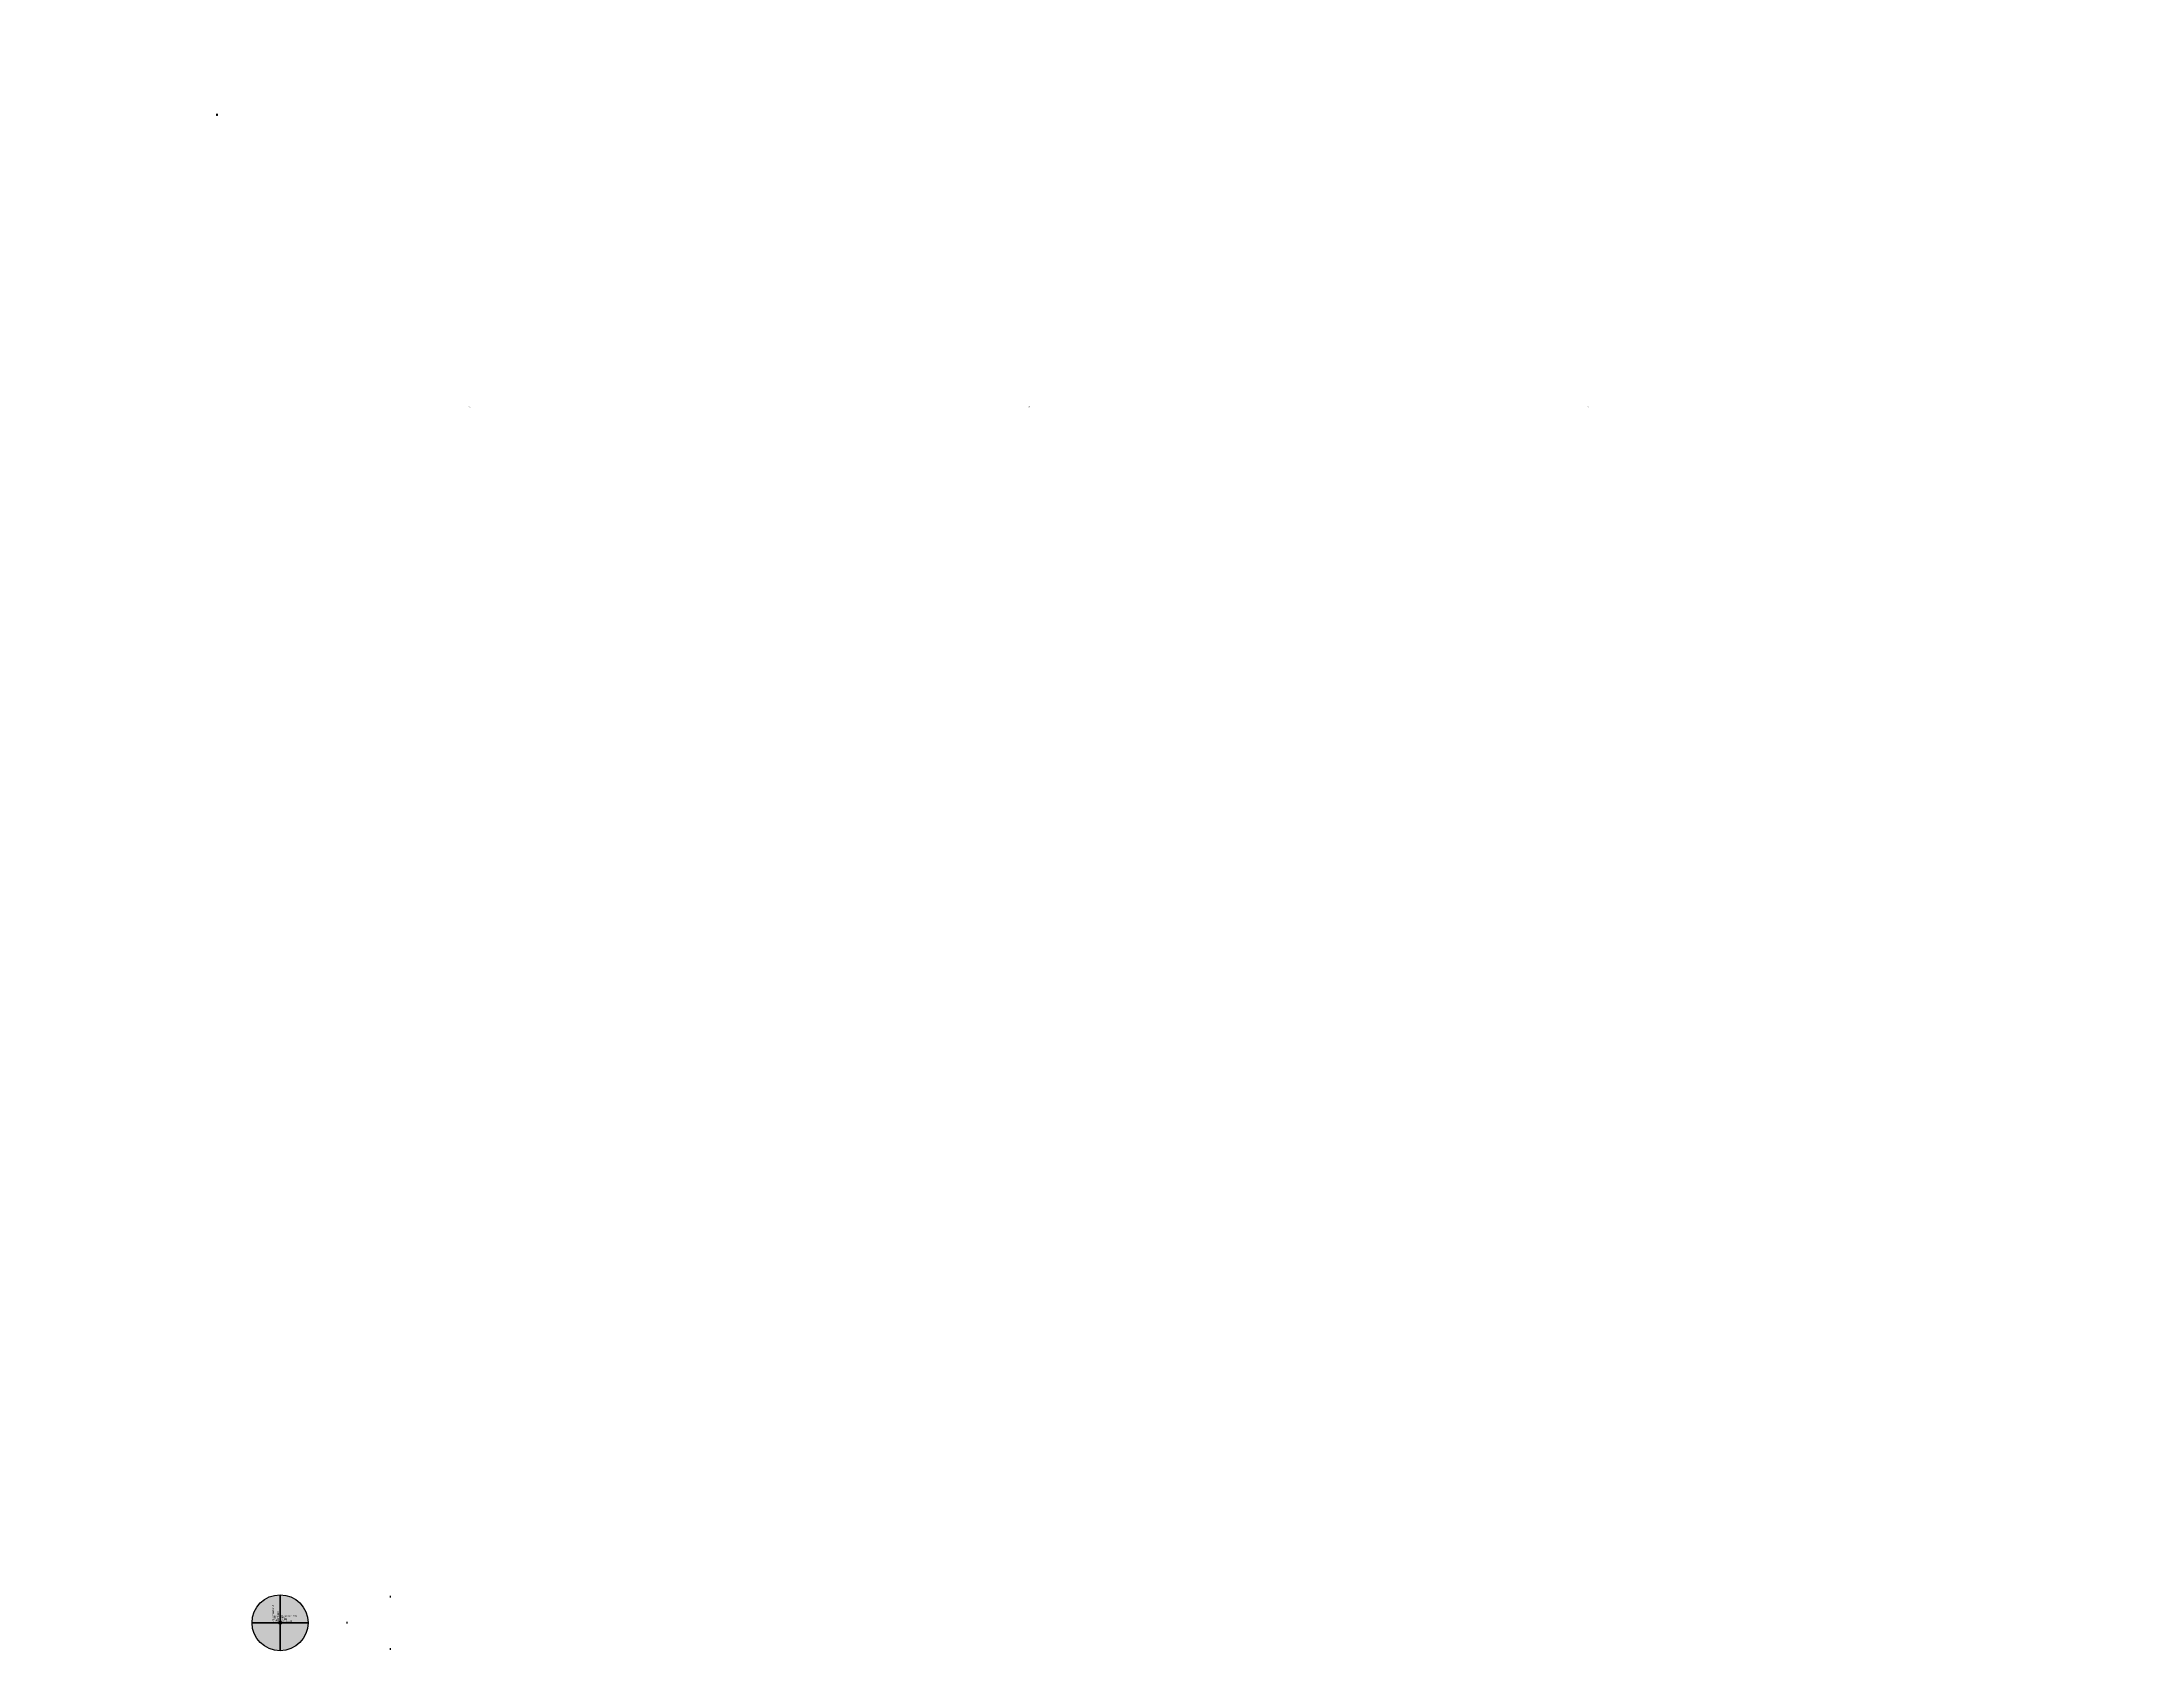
# Model space of a CAD drawing. Extents: x -426 to 7110, y -426 to 2826.
# Drawn here: x -426 to 3293, y -76 to 2826 of the extents above; entities that cross this region are included whole.
import ezdxf
from ezdxf.enums import TextEntityAlignment as Align

# ---------------------------------------------------------------- set-up
doc = ezdxf.new("R2010")
doc.units = 0
doc.header["$LTSCALE"] = 10
doc.header["$MEASUREMENT"] = 0
doc.layers.get('Defpoints').update_dxf_attribs({"color": 9})
doc.layers.add('3DTEXT', color=5, linetype='Continuous', plot=False)
doc.layers.add('NOZZLE TAG', color=5, linetype='Continuous', plot=False)
for name, color, linetype in [('DATUM', 5, 'Continuous'), ('EQ ELEC-9', 9, 'Continuous'), ('EQ INST-9', 9, 'Continuous'), ('EQ LAMICOID', 9, 'Continuous'), ('TEXT1', 7, 'Continuous')]:
    doc.layers.add(name, color=color, linetype=linetype)
doc.styles.add('Scovan Standard', font='Franklin%20Gothic%20Medium%20Cond%20Regular.ttf', dxfattribs={"height": 2.5})
doc.styles.get("Standard").update_dxf_attribs({"font": 'Franklin%20Gothic%20Medium%20Cond%20Regular.ttf'})

# ---------------------------------------------------------------- blocks, each defined once
blk = doc.blocks.new('skid_datum')
h = blk.add_hatch(color=2)
h.dxf.hatch_style = 1
h.paths.add_polyline_path([(50, 0), (0, 0), (0, -50, 0.414214)])
h.paths.add_polyline_path([(0, 50, 0.414214), (-50, 0), (0, 0)])
at = {"extrusion": (-6.12323e-17, 1, 3.7494e-33)}
h = blk.add_hatch(color=2, dxfattribs=at)
h.dxf.hatch_style = 1
h.paths.add_polyline_path([(0, 50), (0, 0), (50, 0, 0.414214)])
h.paths.add_polyline_path([(-50, 0, 0.414214), (0, -50), (0, 0)])
at = {"layer": 'DATUM'}
for p, q in [((0, -50), (0, 50)), ((-50, 0), (50, 0))]:
    blk.add_line(p, q, dxfattribs=at)
at = {"layer": 'DATUM', "extrusion": (0, 1, 6.12323e-17)}
for p, q in [((-50, 0), (50, 0)), ((0, 0, 50), (0, 0, -50))]:
    blk.add_line(p, q, dxfattribs=at)
at = {"layer": 'DATUM'}
blk.add_circle((0, 0), 50, dxfattribs=at)
at = {"layer": 'DATUM', "extrusion": (-6.12323e-17, 1, 3.7494e-33)}
blk.add_circle((0, 0), 50, dxfattribs=at)
at = {"layer": 'TEXT1', "style": 'Scovan Standard', "width": 0.8, "flags": 8}
for tag, p in [('NAME', (0, 12.3)), ('NORTHING', (0, 9.3)), ('EASTING', (0, 6.3))]:
    blk.add_attdef(tag, text='', height=2.5, dxfattribs=at).set_placement(p, align=Align.MIDDLE_LEFT)
blk.add_attdef('ELEVATION', (0, 2.1), '', height=2.5, dxfattribs=at)
blk = doc.blocks.new('SKID-MODULE-NOZZLE-89')
at = {"layer": 'Defpoints', "extrusion": (-1, 0, -1.83697e-16), "style": 'Scovan Standard', "width": 0.8}
for tag, p in [('NOZZLE_ELEVATION', (0, -8, 1.5)), ('NOZZLE_NORTHING', (0, 0, 1.5)), ('NOZZLE_EASTING', (0, -4, 1.5)), ('NOZZLE_RATING', (0, 4, 1.5)), ('NOZZLE_LINE#', (0, -12, 1.5)), ('NOZZLE_SIZE', (0, 8, 1.5)), ('NOZZLE_TAG', (0, 12, 1.5))]:
    blk.add_attdef(tag, text='', height=2.5, dxfattribs=at).set_placement(p, align=Align.MIDDLE_CENTER)
blk = doc.blocks.new('g-datum')
for p, q in [((-2.5, 0), (2.5, 0)), ((0, 2.5), (0, -2.5))]:
    blk.add_line(p, q)
blk.add_circle((0, 0), 2.5)
for radius, start, end in [(2.25, 90, 180), (2, 90, 180), (1.75, 90, 180), (1.5, 90, 180), (1.25, 90, 180), (1, 90, 180), (0.75, 90, 180), (0.5, 90, 180), (0.25, 90, 180), (2.25, 270, 0), (2, 270, 0), (1.75, 270, 0), (1.5, 270, 0), (1.25, 270, 0), (1, 270, 0), (0.75, 270, 0), (0.5, 270, 360), (0.25, 270, 360)]:
    blk.add_arc((0, 0), radius, start, end)
blk = doc.blocks.new('G02-1-PRDXXXX-E-MEQP-01-P01-03 (OPTION 9)')
at = {"layer": 'Defpoints'}
blk.add_blockref('g-datum', (0, 0), dxfattribs=at)
blk = doc.blocks.new('M3-CrouseHinds_EDSxx2')
at = {"layer": 'Defpoints', "extrusion": (0, -1, 0)}
for p, q in [((-1.5, 0), (1.5, 0)), ((-1.5, 0), (1.5, 0)), ((0, 0, -1.5), (0, 0, 1.5)), ((-48.3, -77.8), (-45.3, -77.8)), ((-48.3, -77.8), (-45.3, -77.8)), ((-46.8, -77.8, -1.5), (-46.8, -77.8, 1.5)), ((45.3, -77.8), (48.3, -77.8)), ((45.3, -77.8), (48.3, -77.8)), ((46.8, -77.8, -1.5), (46.8, -77.8, 1.5))]:
    blk.add_line(p, q, dxfattribs=at)
for tag, p in [('MANUFACTURER', (87.3, -120.4, 5.6)), ('TYPE', (87.3, -124.9, 5.6))]:
    blk.add_attdef(tag, text='', height=2.5, dxfattribs=at).set_placement(p, align=Align.BOTTOM_RIGHT)
blk = doc.blocks.new('M3-CrouseHinds_CPS152R')
at = {"layer": 'Defpoints', "extrusion": (0, -1, 0)}
for p, q in [((-1.5, 0), (1.5, 0)), ((0, 0, -1.5), (0, 0, 1.5))]:
    blk.add_line(p, q, dxfattribs=at)
for tag, p in [('MANUFACTURER', (44.4, -124.8, 0.5)), ('TYPE', (44.4, -129.4, 0.5))]:
    blk.add_attdef(tag, text='', height=2.5, dxfattribs=at).set_placement(p, align=Align.BOTTOM_RIGHT)
blk = doc.blocks.new('M3-CrouseHinds_GFS1')
at = {"layer": 'Defpoints', "extrusion": (0, -1, 0)}
for p, q in [((-1.5, 0), (1.5, 0)), ((0, 0, -1.5), (0, 0, 1.5))]:
    blk.add_line(p, q, dxfattribs=at)
for tag, p in [('MANUFACTURER', (44.5, -124.8, 0.5)), ('TYPE', (44.5, -129.4, 0.5))]:
    blk.add_attdef(tag, text='', height=2.5, dxfattribs=at).set_placement(p, align=Align.BOTTOM_RIGHT)
blk = doc.blocks.new('M3-CrouseHinds_CPS152R&GFS1')
ref = blk.add_blockref('M3-CrouseHinds_EDSxx2', (0, 0))
ref.add_attrib('MANUFACTURER', 'Crouse-Hinds', dxfattribs={"layer": 'Defpoints', "extrusion": (0, -1, 0), "height": 2.5}).set_placement((87.3, -120.4, 5.6), align=Align.BOTTOM_RIGHT)
ref.add_attrib('TYPE', 'EDS272 3/4" Hub', dxfattribs={"layer": 'Defpoints', "extrusion": (0, -1, 0), "height": 2.5}).set_placement((87.3, -124.9, 5.6), align=Align.BOTTOM_RIGHT)
ref = blk.add_blockref('M3-CrouseHinds_CPS152R', (-46.8, -77.8))
ref.add_attrib('MANUFACTURER', 'Crouse-Hinds', dxfattribs={"layer": 'Defpoints', "extrusion": (0, -1, 0), "height": 2.5}).set_placement((-2.4, -124.8, 78.3), align=Align.BOTTOM_RIGHT)
ref.add_attrib('TYPE', 'CPS152R', dxfattribs={"layer": 'Defpoints', "extrusion": (0, -1, 0), "height": 2.5}).set_placement((-2.4, -129.4, 78.3), align=Align.BOTTOM_RIGHT)
ref = blk.add_blockref('M3-CrouseHinds_GFS1', (46.8, -77.8))
ref.add_attrib('MANUFACTURER', 'Crouse-Hinds', dxfattribs={"layer": 'Defpoints', "extrusion": (0, -1, 0), "height": 2.5}).set_placement((91.3, -124.8, 78.3), align=Align.BOTTOM_RIGHT)
ref.add_attrib('TYPE', 'GFS1', dxfattribs={"layer": 'Defpoints', "extrusion": (0, -1, 0), "height": 2.5}).set_placement((91.3, -129.4, 78.3), align=Align.BOTTOM_RIGHT)
at = {"layer": 'Defpoints', "extrusion": (0, -1, 0)}
for tag, p in [('E-TAG', (0, 0)), ('E-G.DESCRIPTION', (0, -4.3)), ('E-BOM#', (0, -8.5)), ('E-D.DESCRIPTION', (0, -12.8)), ('E-MANUFACTURER', (0, -17)), ('E-CATALOG#', (0, -21.3)), ('E-DIMENSIONS', (0, -25.5)), ('E-PANEL#', (0, -29.8)), ('E-CIRCUIT#', (0, -34))]:
    blk.add_attdef(tag, text='', height=2.5, dxfattribs=at).set_placement(p, align=Align.TOP_LEFT)
blk = doc.blocks.new('*U136')
at = {"layer": 'Defpoints', "extrusion": (0, -1, 0)}
for tag, p in [('E-TAG', (0, 0)), ('E-G.DESCRIPTION', (0, -4.3)), ('E-BOM#', (0, -8.5)), ('E-D.DESCRIPTION', (0, -12.8)), ('E-MANUFACTURER', (0, -17)), ('E-CATALOG#', (0, -21.3)), ('E-DIMENSIONS', (0, -25.5))]:
    blk.add_attdef(tag, text='', height=2.5, dxfattribs=at).set_placement(p, align=Align.TOP_LEFT)
blk = doc.blocks.new('M3-Lamicoid_2x4')
at = {"layer": 'Defpoints', "extrusion": (0, -1, -2.22045e-16)}
for p, q in [((-1.5, 0), (1.5, 0)), ((-1.5, -1.2), (1.5, -1.2)), ((0, 0, 1.5), (0, 0, -1.5)), ((0, -1.2, 1.5), (0, -1.2, -1.5))]:
    blk.add_line(p, q, dxfattribs=at)
at = {"layer": 'Defpoints', "extrusion": (0, -1, 0)}
blk.add_circle((0, 0), 0.75, dxfattribs=at)
at = {"layer": 'Defpoints', "extrusion": (0, -1, -2.22045e-16)}
for tag, p in [('T_TAG1', (49.2, -19.3, 1.2)), ('T_TAG2', (49.2, -23.8, 1.2))]:
    blk.add_attdef(tag, text='', height=2.5, dxfattribs=at).set_placement(p, align=Align.BOTTOM_RIGHT)
blk = doc.blocks.new('3D_LETR_ARIAL_CAP_J')
blk.add_hatch(color=0).paths.add_polyline_path([(-0.0606, 0.1248), (-0.0056, 0.0466), (0.0886, -0.0049), (0.1826, -0.0162), (0.2571, -0.0097), (0.3366, 0.0195), (0.3836, 0.0535), (0.4336, 0.1264), (0.4565, 0.2172), (0.463, 0.3193), (0.463, 1.0001), (0.3317, 1.0001), (0.3317, 0.3112), (0.3171, 0.1864), (0.2669, 0.1248), (0.2669, 0.1232), (0.1633, 0.103), (0.0756, 0.1443), (0.048, 0.1994), (0.0335, 0.2999), (-0.0865, 0.2837), (-0.0816, 0.2091)])
blk = doc.blocks.new('3D_LETR_ARIAL_CAP_B')
for points in [[(0.1313, 0.1183), (0.1313, 0.462), (0.3631, 0.462), (0.3485, 0.5803), (0.1313, 0.5803), (0.1313, 0.8818), (0.3323, 0.8818), (0.3744, 1.0001), (0, 1.0001), (0, 0), (0.3809, 0), (0.3809, 0.1183)], [(0.4701, 0.1232), (0.3809, 0.1183), (0.3809, 0), (0.4603, 0.0032), (0.5754, 0.0276), (0.6727, 0.0859), (0.7328, 0.1746), (0.7537, 0.2901), (0.744, 0.3647), (0.7051, 0.4425), (0.65, 0.4944), (0.5657, 0.5333), (0.6127, 0.5608), (0.6794, 0.6327), (0.7029, 0.7175), (0.7002, 0.7943), (0.6662, 0.8769), (0.6322, 0.9207), (0.5592, 0.9709), (0.4733, 0.9936), (0.3744, 1.0001), (0.3323, 0.8818), (0.4101, 0.8802), (0.483, 0.8688), (0.556, 0.8084), (0.5754, 0.7294), (0.5479, 0.6386), (0.4733, 0.5916), (0.3485, 0.5803), (0.3631, 0.462), (0.4312, 0.4603), (0.5203, 0.4409), (0.5965, 0.3761), (0.6176, 0.2901), (0.5981, 0.2059), (0.5463, 0.1507)]]:
    blk.add_hatch(color=0).paths.add_polyline_path(points)
blk = doc.blocks.new('3D_LETR_ARIAL_CAP_H')
blk.add_hatch(color=0).paths.add_polyline_path([(0.7851, 0), (0.785, 1.0001), (0.6516, 1.0001), (0.6516, 0.59), (0.1329, 0.59), (0.1329, 1.0001), (0, 1.0001), (0, 0), (0.1329, 0), (0.1329, 0.4717), (0.6516, 0.4717), (0.6516, 0)])
blk = doc.blocks.new('3D_LETR_ARIAL_CAP_T')
blk.add_hatch(color=0).paths.add_polyline_path([(0.3832, 0), (0.3832, 0.8818), (0.7139, 0.8818), (0.7139, 1.0001), (-0.0788, 1.0001), (-0.0788, 0.8818), (0.2503, 0.8818), (0.2503, 0)])
blk = doc.blocks.new('3D_LETR_ARIAL_CAP_-')
blk.add_hatch(color=0).paths.add_polyline_path([(-0.0679, 0.2999), (0.3081, 0.2999), (0.3081, 0.4247), (-0.0679, 0.4247)])
blk = doc.blocks.new('3D_LETR_ARIAL_CAP_P')
for points in [[(0.1329, 0.5252), (0.1329, 0.8818), (0.4328, 0.8818), (0.3761, 1.0001), (0, 1.0001), (0, 0), (0.1329, 0), (0.1329, 0.4069), (0.389, 0.4069), (0.3906, 0.5252)], [(0.389, 0.4069), (0.4555, 0.4101), (0.5511, 0.4247), (0.6257, 0.4539), (0.6808, 0.496), (0.7181, 0.543), (0.7521, 0.6224), (0.7618, 0.7116), (0.7491, 0.8067), (0.7116, 0.8834), (0.6516, 0.945), (0.5809, 0.9774), (0.4782, 0.9969), (0.3761, 1.0001), (0.4328, 0.8818), (0.5106, 0.8737), (0.5705, 0.8415), (0.6078, 0.7943), (0.6257, 0.7067), (0.6176, 0.6419), (0.5656, 0.5661), (0.4928, 0.5349), (0.3906, 0.5252)]]:
    blk.add_hatch(color=0).paths.add_polyline_path(points)
blk = doc.blocks.new('3D_LETR_ARIAL_CAP_0')
for points in [[(0.2876, -0.0152), (0.2727, 0.0843), (0.1965, 0.1037), (0.1433, 0.1519), (0.109, 0.2075), (0.0895, 0.2804), (0.0782, 0.3761), (0.0733, 0.4944), (0.0765, 0.6014), (0.0895, 0.6986), (0.109, 0.7748), (0.1365, 0.8315), (0.19, 0.8818), (0.2727, 0.9029), (0.2727, 1.005), (0.1657, 0.9871), (0.0927, 0.9466), (0.023, 0.8656), (-0.0159, 0.7797), (-0.0386, 0.6873), (-0.0483, 0.5965), (-0.0531, 0.4944), (-0.0499, 0.402), (-0.0386, 0.3031), (-0.0191, 0.2172), (0.0101, 0.1459), (0.0457, 0.0875), (0.1073, 0.0308), (0.1835, -0.0049)], [(0.5598, 0.201), (0.5855, 0.3015), (0.5952, 0.3906), (0.5985, 0.4944), (0.5985, 0.5641), (0.5904, 0.6549), (0.5758, 0.731), (0.5531, 0.804), (0.5224, 0.8668), (0.4729, 0.93), (0.4137, 0.9726), (0.3634, 0.992), (0.2727, 1.005), (0.2727, 0.9029), (0.3505, 0.8834), (0.4153, 0.8218), (0.438, 0.7797), (0.4575, 0.7067), (0.4688, 0.6127), (0.4737, 0.4944), (0.4704, 0.3971), (0.4607, 0.2983), (0.4412, 0.2204), (0.4153, 0.167), (0.3521, 0.1054), (0.2727, 0.0843), (0.2876, -0.0152), (0.3829, 0.0016), (0.4619, 0.0491), (0.5239, 0.1248)]]:
    blk.add_hatch(color=0).paths.add_polyline_path(points)
blk = doc.blocks.new('3D_LETR_ARIAL_CAP_1')
blk.add_hatch(color=0).paths.add_polyline_path([(0.0846, 0.6532), (0.2192, 0.7294), (0.284, 0.7829), (0.284, 0), (0.4072, 0), (0.4072, 1.005), (0.3278, 1.005), (0.2856, 0.9401), (0.2192, 0.8704), (0.1203, 0.7975), (0.0393, 0.7537), (0.0393, 0.6354)])
blk = doc.blocks.new('3D_TEXT_0110100-E-MEQP-01-P01-01_2')
at = {"color": 0, "xscale": 9, "yscale": 9, "zscale": 2}
for name, p in [('3D_LETR_ARIAL_CAP_J', (-28.277, -4.5, 2)), ('3D_LETR_ARIAL_CAP_B', (-22.13, -4.5, 2)), ('3D_LETR_ARIAL_CAP_H', (-13.733, -4.5, 2)), ('3D_LETR_ARIAL_CAP_T', (-4.688, -4.5, 2)), ('3D_LETR_ARIAL_CAP_P', (7.084, -4.5, 2)), ('3D_LETR_ARIAL_CAP_0', (15.481, -4.5, 2)), ('3D_LETR_ARIAL_CAP_1', (22.429, -4.5, 2)), ('3D_LETR_ARIAL_CAP_-', (2.944, -4.5, 2))]:
    blk.add_blockref(name, p, dxfattribs=at)
blk = doc.blocks.new('3D_LETR_ARIAL_CAP_U')
blk.add_hatch(color=0).paths.add_polyline_path([(0.653, 1.0001), (0.653, 0.4182), (0.6465, 0.308), (0.6254, 0.2253), (0.6006, 0.1792), (0.559, 0.1426), (0.4844, 0.1135), (0.402, 0.1023), (0.3191, 0.1086), (0.2397, 0.1362), (0.1962, 0.1698), (0.157, 0.2318), (0.1376, 0.3177), (0.1311, 0.4231), (0.1311, 1.0001), (0, 1.0001), (0, 0.4231), (0.003, 0.3339), (0.016, 0.2448), (0.0452, 0.1556), (0.0938, 0.0843), (0.1651, 0.0324), (0.2137, 0.0113), (0.2964, -0.0097), (0.3953, -0.0162), (0.4698, -0.013), (0.5557, 0.0065), (0.6433, 0.0486), (0.7081, 0.1086), (0.7519, 0.1832), (0.7665, 0.235), (0.7801, 0.3209), (0.785, 0.4231), (0.785, 1.0001)])
blk = doc.blocks.new('3D_LETR_ARIAL_CAP_N')
blk.add_hatch(color=0).paths.add_polyline_path([(0.785, 1.0001), (0.6613, 1.0001), (0.6613, 0.2156), (0.1362, 1.0001), (0, 1.0001), (0, 0), (0.1281, 0), (0.1281, 0.7861), (0.6516, 0), (0.785, 0)])
blk = doc.blocks.new('3D_LETR_ARIAL_CAP_C')
blk.add_hatch(color=0).paths.add_polyline_path([(0.8413, 0.3177), (0.7084, 0.3517), (0.6581, 0.2221), (0.6046, 0.1605), (0.5058, 0.1086), (0.415, 0.0973), (0.3275, 0.1086), (0.2383, 0.1491), (0.1751, 0.2075), (0.1167, 0.3274), (0.1005, 0.4133), (0.094, 0.509), (0.1038, 0.6143), (0.1297, 0.7116), (0.1719, 0.7878), (0.2561, 0.8623), (0.3339, 0.8931), (0.4263, 0.9045), (0.428, 0.9045), (0.5187, 0.8915), (0.5933, 0.8542), (0.6549, 0.7845), (0.6938, 0.6954), (0.8235, 0.7262), (0.791, 0.8105), (0.744, 0.8834), (0.6792, 0.9434), (0.6063, 0.9839), (0.5236, 1.0098), (0.4296, 1.0179), (0.3534, 1.0131), (0.2675, 0.992), (0.1881, 0.958), (0.1281, 0.9174), (0.0665, 0.8558), (0.0179, 0.7813), (-0.0178, 0.6889), (-0.0356, 0.603), (-0.0421, 0.5009), (-0.0356, 0.4101), (-0.0178, 0.3226), (0.0114, 0.2399), (0.0454, 0.1734), (0.0989, 0.1037), (0.1654, 0.0502), (0.2448, 0.0113), (0.3291, -0.0097), (0.428, -0.0162), (0.5382, -0.0049), (0.6208, 0.0243), (0.7132, 0.0875), (0.7684, 0.1507), (0.8105, 0.2269)])
blk = doc.blocks.new('3D_LETR_ARIAL_CAP_I')
blk.add_hatch(color=0).paths.add_polyline_path([(0, 0), (0.136, 0), (0.136, 1.0001), (0, 1.0001)])
blk = doc.blocks.new('3D_LETR_ARIAL_CAP_O')
for points in [[(0.1817, 0.0519), (0.2595, 0.0146), (0.3438, -0.0081), (0.4346, -0.0162), (0.4216, 0.0973), (0.3341, 0.1102), (0.2579, 0.1443), (0.1845, 0.2084), (0.125, 0.3047), (0.1007, 0.389), (0.0926, 0.4863), (0.099, 0.5884), (0.1185, 0.6775), (0.1493, 0.7505), (0.1947, 0.8088), (0.2692, 0.8623), (0.3487, 0.8931), (0.4362, 0.9045), (0.4153, 1.0174), (0.3098, 1.0034), (0.2287, 0.9758), (0.1558, 0.9337), (0.0909, 0.8769), (0.0488, 0.8267), (0.0083, 0.7554), (-0.0209, 0.6759), (-0.0371, 0.5868), (-0.0436, 0.4879), (-0.0371, 0.4069), (-0.0193, 0.3209), (0.0148, 0.2383), (0.0537, 0.1702), (0.112, 0.1054)], [(0.5108, -0.0113), (0.5967, 0.0097), (0.6777, 0.0454), (0.7409, 0.0892), (0.8025, 0.1507), (0.8512, 0.2269), (0.8884, 0.3193), (0.9063, 0.4069), (0.9127, 0.4992), (0.9046, 0.603), (0.8852, 0.6889), (0.8544, 0.7683), (0.8139, 0.8348), (0.7555, 0.8996), (0.6842, 0.9515), (0.6113, 0.9871), (0.5253, 1.0098), (0.4153, 1.0174), (0.4362, 0.9045), (0.5351, 0.8899), (0.6145, 0.8542), (0.6874, 0.7894), (0.7458, 0.6888), (0.7701, 0.5949), (0.7766, 0.4992), (0.7733, 0.4344), (0.7571, 0.3436), (0.7247, 0.2658), (0.6696, 0.1913), (0.6015, 0.1394), (0.5237, 0.107), (0.4216, 0.0973), (0.4346, -0.0162)]]:
    blk.add_hatch(color=0).paths.add_polyline_path(points)
blk = doc.blocks.new('3D_LETR_ARIAL_CAP_X')
blk.add_hatch(color=0).paths.add_polyline_path([(0.3511, 0.4247), (0.3949, 0.3566), (0.6461, 0), (0.8098, 0), (0.4322, 0.5284), (0.7823, 1.0001), (0.6397, 1.0001), (0.4387, 0.7359), (0.3592, 0.6208), (0.2782, 0.744), (0.0966, 1.0001), (-0.0606, 1.0001), (0.2798, 0.5219), (-0.106, 0), (0.0529, 0), (0.3041, 0.3485)])
blk = doc.blocks.new('3D_TEXT_0110100-E-MEQP-01-P01-01_0')
at = {"color": 0, "xscale": 6, "yscale": 6, "zscale": 2}
for name, p in [('3D_LETR_ARIAL_CAP_J', (-30.566, -3, 2)), ('3D_LETR_ARIAL_CAP_U', (-26.468, -3, 2)), ('3D_LETR_ARIAL_CAP_N', (-20.438, -3, 2)), ('3D_LETR_ARIAL_CAP_C', (-14.408, -3, 2)), ('3D_LETR_ARIAL_CAP_T', (-8.408, -3, 2)), ('3D_LETR_ARIAL_CAP_I', (-3.32, -3, 2)), ('3D_LETR_ARIAL_CAP_O', (-1.184, -3, 2)), ('3D_LETR_ARIAL_CAP_N', (5.296, -3, 2)), ('3D_LETR_ARIAL_CAP_B', (13.726, -3, 2)), ('3D_LETR_ARIAL_CAP_O', (19.324, -3, 2)), ('3D_LETR_ARIAL_CAP_X', (25.804, -3, 2))]:
    blk.add_blockref(name, p, dxfattribs=at)
blk = doc.blocks.new('3D_LETR_ARIAL_CAP_E')
blk.add_hatch(color=0).paths.add_polyline_path([(0.6857, 0.4587), (0.6857, 0.5754), (0.1329, 0.5754), (0.1329, 0.8818), (0.7229, 0.8818), (0.7229, 1.0001), (0, 1.0001), (0, 0), (0.7456, 0), (0.7456, 0.1183), (0.1329, 0.1183), (0.1329, 0.4587)])
blk = doc.blocks.new('3D_LETR_ARIAL_CAP_A')
for points in [[(-0.1138, 0), (0.0272, 0), (0.3384, 0.8948), (0.6707, 0), (0.8215, 0), (0.413, 1.0001), (0.2703, 1.0001)], [(0.5681, 0.3031), (0.5278, 0.4117), (0.1604, 0.4117), (0.1226, 0.3031)]]:
    blk.add_hatch(color=0).paths.add_polyline_path(points)
blk = doc.blocks.new('3D_LETR_ARIAL_CAP_R')
for points in [[(0.7083, 0.2723), (0.6565, 0.3436), (0.5949, 0.4085), (0.5187, 0.4555), (0.4166, 0.5592), (0.1329, 0.5592), (0.1329, 0.8899), (0.449, 0.8899), (0.4441, 1.0001), (0, 1.0001), (0, 0), (0.1329, 0), (0.1329, 0.4441), (0.2869, 0.4441), (0.3598, 0.4393), (0.4247, 0.4101), (0.4879, 0.3469), (0.5268, 0.2934), (0.5835, 0.2091), (0.7148, 0), (0.8818, 0)], [(0.5138, 0.5673), (0.4166, 0.5592), (0.5187, 0.4555), (0.5868, 0.4684), (0.6694, 0.5009), (0.7332, 0.551), (0.7861, 0.6403), (0.7991, 0.7278), (0.791, 0.7975), (0.7586, 0.8785), (0.7197, 0.9272), (0.6467, 0.9742), (0.5479, 0.9952), (0.4441, 1.0001), (0.449, 0.8899), (0.5446, 0.8785), (0.6127, 0.8445), (0.6495, 0.7887), (0.663, 0.7213), (0.637, 0.6386), (0.5852, 0.5925)]]:
    blk.add_hatch(color=0).paths.add_polyline_path(points)
blk = doc.blocks.new('3D_LETR_ARIAL_CAP_&')
for points in [[(0.1919, 0.1054), (0.1271, 0.1572), (0.0979, 0.2042), (0.0784, 0.2837), (0.1141, 0.3842), (0.1627, 0.436), (0.247, 0.4944), (0.1838, 0.5754), (0.0638, 0.5009), (0.0023, 0.4393), (-0.0399, 0.3615), (-0.0525, 0.2647), (-0.0302, 0.1621), (0.0185, 0.0875), (0.093, 0.0259), (0.1708, -0.0065), (0.2632, -0.0162), (0.3345, -0.0097), (0.4172, 0.0178), (0.482, 0.0567), (0.5501, 0.1183), (0.4723, 0.2156), (0.4124, 0.1541), (0.3475, 0.1102), (0.2632, 0.0924)], [(0.1222, 0.6549), (0.1838, 0.5754), (0.247, 0.4944), (0.4723, 0.2156), (0.5501, 0.1183), (0.6393, 0.0259), (0.7025, -0.0227), (0.7852, 0.0746), (0.6879, 0.1589), (0.6296, 0.2286), (0.6895, 0.3501), (0.7187, 0.4441), (0.5906, 0.4717), (0.5744, 0.4117), (0.542, 0.3323), (0.3637, 0.5608), (0.3005, 0.6403), (0.2454, 0.7035), (0.2097, 0.757), (0.2011, 0.8222), (0.234, 0.8866), (0.3167, 0.9158), (0.32, 1.0179), (0.213, 0.9969), (0.14, 0.9499), (0.0882, 0.8769), (0.072, 0.7943), (0.0875, 0.7185)], [(0.3005, 0.6403), (0.3637, 0.5608), (0.4334, 0.6046), (0.4999, 0.6646), (0.5388, 0.731), (0.5517, 0.804), (0.5372, 0.8834), (0.482, 0.9612), (0.4091, 1.0034), (0.32, 1.0179), (0.3167, 0.9158), (0.3945, 0.885), (0.4269, 0.8007), (0.4122, 0.7402), (0.3815, 0.697)]]:
    blk.add_hatch(color=0).paths.add_polyline_path(points)
blk = doc.blocks.new('3D_LETR_ARIAL_CAP_D')
for points in [[(0.1329, 0.1183), (0.1329, 0.8818), (0.3436, 0.8818), (0.3453, 1.0001), (0, 1.0001), (0, 0), (0.3615, 0), (0.3469, 0.1183)], [(0.5641, 0.0292), (0.6711, 0.0908), (0.7327, 0.1589), (0.7667, 0.2156), (0.8072, 0.3258), (0.8218, 0.4117), (0.8267, 0.5057), (0.8234, 0.5738), (0.8121, 0.663), (0.7748, 0.7748), (0.7294, 0.851), (0.6694, 0.9142), (0.6078, 0.9547), (0.5236, 0.9855), (0.4474, 0.9969), (0.3453, 1.0001), (0.3436, 0.8818), (0.4425, 0.8769), (0.5138, 0.8623), (0.5803, 0.8218), (0.6403, 0.7489), (0.6646, 0.6938), (0.684, 0.6111), (0.6905, 0.5073), (0.6824, 0.3955), (0.6646, 0.3161), (0.6403, 0.2577), (0.5916, 0.188), (0.5025, 0.1362), (0.4458, 0.1248), (0.3469, 0.1183), (0.3615, 0), (0.4377, 0.0032)]]:
    blk.add_hatch(color=0).paths.add_polyline_path(points)
blk = doc.blocks.new('3D_TEXT_0110100-E-MEQP-01-P01-01_1')
at = {"color": 0, "xscale": 6, "yscale": 6, "zscale": 2}
for name, p in [('3D_LETR_ARIAL_CAP_H', (-39.833, -3, 2)), ('3D_LETR_ARIAL_CAP_E', (-33.803, -3, 2)), ('3D_LETR_ARIAL_CAP_A', (-28.205, -3, 2)), ('3D_LETR_ARIAL_CAP_T', (-22.643, -3, 2)), ('3D_LETR_ARIAL_CAP_T', (-15.155, -3, 2)), ('3D_LETR_ARIAL_CAP_R', (-10.067, -3, 2)), ('3D_LETR_ARIAL_CAP_A', (-4.037, -3, 2)), ('3D_LETR_ARIAL_CAP_C', (1.525, -3, 2)), ('3D_LETR_ARIAL_CAP_E', (7.525, -3, 2)), ('3D_LETR_ARIAL_CAP_&', (15.523, -3, 2)), ('3D_LETR_ARIAL_CAP_R', (23.485, -3, 2)), ('3D_LETR_ARIAL_CAP_T', (29.515, -3, 2)), ('3D_LETR_ARIAL_CAP_D', (34.603, -3, 2))]:
    blk.add_blockref(name, p, dxfattribs=at)

msp = doc.modelspace()

# ---------------------------------------------------------------- block references
at = {"layer": '3DTEXT', "extrusion": (6.12323e-16, 1, 0)}
for name, p in [('3D_TEXT_0110100-E-MEQP-01-P01-01_1', (112.7, 1267.9, 2695.7)), ('3D_TEXT_0110100-E-MEQP-01-P01-01_0', (112.7, 1257.9, 2695.7)), ('3D_TEXT_0110100-E-MEQP-01-P01-01_2', (112.7, 1284.9, 2695.7))]:
    msp.add_blockref(name, p, dxfattribs=at)
at = {"layer": 'DATUM', "rotation": 90}
msp.add_blockref('skid_datum', (0, 0), dxfattribs=at).add_auto_attribs({'NORTHING': 'N 0+000', 'EASTING': 'E 0+000', 'ELEVATION': 'ELEV. 0.000M', 'NAME': 'SKID DATUM POINT'})
msp.add_blockref('skid_datum', (0, 0), dxfattribs=at).add_auto_attribs({'NORTHING': 'N 0+000', 'EASTING': 'E 0+000', 'ELEVATION': 'ELEV. 0.000M', 'NAME': 'SKID DATUM POINT'})
at = {"layer": 'DATUM'}
msp.add_blockref('skid_datum', (0, 0), dxfattribs=at).add_auto_attribs({'NORTHING': 'N 0+000', 'EASTING': 'E 0+000', 'ELEVATION': 'ELEV. 0.000M', 'NAME': 'SKID DATUM POINT'})
msp.add_blockref('skid_datum', (0, 0), dxfattribs=at).add_auto_attribs({'NORTHING': 'N 0+000', 'EASTING': 'E 0+000', 'ELEVATION': 'ELEV. 0.000M', 'NAME': 'SKID DATUM POINT'})
msp.add_blockref('skid_datum', (0, 0), dxfattribs=at).add_auto_attribs({'NORTHING': 'N 0+000', 'EASTING': 'E 0+000', 'ELEVATION': 'ELEV. 0.000M', 'NAME': 'SKID DATUM POINT'})
for name in ['G02-1-PRDXXXX-E-MEQP-01-P01-03 (OPTION 9)', 'g-datum', 'g-datum', 'g-datum', 'g-datum']:
    msp.add_blockref(name, (0, 0), dxfattribs=at)
at = {"layer": 'EQ ELEC-9'}
ref = msp.add_blockref('*U136', (-112.7, 2369.9, 1399), dxfattribs=dict(at, rotation=180))
ref.add_attrib('E-TAG', 'JBHT-P01', dxfattribs={"layer": 'Defpoints', "extrusion": (1.22465e-16, 1, 0), "height": 2.5}).set_placement((112.7, 1399, 2369.9), align=Align.TOP_LEFT)
ref.add_attrib('E-G.DESCRIPTION', 'JUNCTION BOX', dxfattribs={"layer": 'Defpoints', "extrusion": (1.22465e-16, 1, 0), "height": 2.5}).set_placement((112.7, 1394.7, 2369.9), align=Align.TOP_LEFT)
ref.add_attrib('E-BOM#', 'M4', dxfattribs={"layer": 'Defpoints', "extrusion": (1.22465e-16, 1, 0), "height": 2.5}).set_placement((112.7, 1390.5, 2369.9), align=Align.TOP_LEFT)
ref.add_attrib('E-D.DESCRIPTION', 'HEAT TRACE & RTD', dxfattribs={"layer": 'Defpoints', "extrusion": (1.22465e-16, 1, 0), "height": 2.5}).set_placement((112.7, 1386.2, 2369.9), align=Align.TOP_LEFT)
ref.add_attrib('E-MANUFACTURER', 'HOFFMAN', dxfattribs={"layer": 'Defpoints', "extrusion": (1.22465e-16, 1, 0), "height": 2.5}).set_placement((112.7, 1382, 2369.9), align=Align.TOP_LEFT)
ref.add_attrib('E-CATALOG#', 'CSD242412', dxfattribs={"layer": 'Defpoints', "extrusion": (1.22465e-16, 1, 0), "height": 2.5}).set_placement((112.7, 1377.7, 2369.9), align=Align.TOP_LEFT)
ref.add_attrib('E-DIMENSIONS', '610Hx610Wx305D', dxfattribs={"layer": 'Defpoints', "extrusion": (1.22465e-16, 1, 0), "height": 2.5}).set_placement((112.7, 1373.5, 2369.9), align=Align.TOP_LEFT)
at = {"layer": 'EQ INST-9'}
ref = msp.add_blockref('M3-CrouseHinds_CPS152R&GFS1', (119.8, 0, 733.7), dxfattribs=dict(at, rotation=90))
ref.add_attrib('E-G.DESCRIPTION', 'RECEPTACLE & GROUND FAULT CIRCUIT INTERRUPTER', dxfattribs={"layer": 'Defpoints', "extrusion": (1, -6.12323e-17, 0), "height": 2.5}).set_placement((0, 729.4, 119.8), align=Align.TOP_LEFT)
at = {"layer": 'EQ LAMICOID'}
ref = msp.add_blockref('M3-Lamicoid_2x4', (-112.7, 2694.5, 1271.4), dxfattribs=dict(at, rotation=180))
ref.add_attrib('T_TAG2', '2"H x 4"W', dxfattribs={"layer": 'Defpoints', "extrusion": (6.12323e-16, 1, -2.22045e-16), "height": 2.5}).set_placement((161.9, 1247.6, 2695.7), align=Align.BOTTOM_RIGHT)
at = {"layer": 'NOZZLE TAG'}
ref = msp.add_blockref('SKID-MODULE-NOZZLE-89', (-280, 1945, 3094.4), dxfattribs=at)
ref.add_attrib('NOZZLE_TAG', 'N11', dxfattribs={"layer": 'Defpoints', "extrusion": (-1, 0, -1.83697e-16), "height": 2.5, "style": 'Scovan Standard', "width": 0.8}).set_placement((-1945, 3106.4, 281.5), align=Align.MIDDLE_CENTER)
ref.add_attrib('NOZZLE_SIZE', '89', dxfattribs={"layer": 'Defpoints', "extrusion": (-1, 0, -1.83697e-16), "height": 2.5, "style": 'Scovan Standard', "width": 0.8}).set_placement((-1945, 3102.4, 281.5), align=Align.MIDDLE_CENTER)
ref.add_attrib('NOZZLE_RATING', 'CL600', dxfattribs={"layer": 'Defpoints', "extrusion": (-1, 0, -1.83697e-16), "height": 2.5, "style": 'Scovan Standard', "width": 0.8}).set_placement((-1945, 3098.4, 281.5), align=Align.MIDDLE_CENTER)
ref.add_attrib('NOZZLE_NORTHING', 'N 1+945', dxfattribs={"layer": 'Defpoints', "extrusion": (-1, 0, -1.83697e-16), "height": 2.5, "style": 'Scovan Standard', "width": 0.8}).set_placement((-1945, 3094.4, 281.5), align=Align.MIDDLE_CENTER)
ref.add_attrib('NOZZLE_EASTING', 'E -0+280', dxfattribs={"layer": 'Defpoints', "extrusion": (-1, 0, -1.83697e-16), "height": 2.5, "style": 'Scovan Standard', "width": 0.8}).set_placement((-1945, 3090.4, 281.5), align=Align.MIDDLE_CENTER)
ref.add_attrib('NOZZLE_ELEVATION', '3.094M', dxfattribs={"layer": 'Defpoints', "extrusion": (-1, 0, -1.83697e-16), "height": 2.5, "style": 'Scovan Standard', "width": 0.8}).set_placement((-1945, 3086.4, 281.5), align=Align.MIDDLE_CENTER)
ref.add_attrib('NOZZLE_LINE#', '89-PG-C1C5-P0104', dxfattribs={"layer": 'Defpoints', "extrusion": (-1, 0, -1.83697e-16), "height": 2.5, "style": 'Scovan Standard', "width": 0.8}).set_placement((-1945, 3082.4, 281.5), align=Align.MIDDLE_CENTER)

# ---------------------------------------------------------------- texts
at = {"layer": 'Defpoints', "extrusion": (1.83697e-16, 1, -5.66554e-16), "char_height": 0.508, "attachment_point": 3, "text_direction": (-1, 0, 0)}
for insert in [(-114.1, 2826.2, 380.9), (79.6, 2826.2, 380.9), (305.9, 2132.7, 2515), (1305.9, 2132.7, 2515), (2305.9, 2132.7, 2515), (-14.7, 1462.2, 2.8), (985.3, 1462.2, 2.8), (1985.3, 1462.2, 2.8), (2985.3, 1462.2, 2.8), (1329.7, 1221.4, 2155.6), (2288.4, 1221.4, 2155.6), (3288.4, 1221.4, 2155.6)]:
    msp.add_mtext_dynamic_manual_height_columns('\\A1;UNISTRUT P1000\\P1 5/8" x  1 5/8"\\P12 GAUGE', width=5.269, gutter_width=1.25, heights=[0], dxfattribs=dict(at, insert=insert))
at = {"layer": 'Defpoints', "extrusion": (-1, 6.27786e-16, 1.83697e-16), "char_height": 0.508, "attachment_point": 3, "text_direction": (0, 0, -1)}
for insert in [(-426.2, 2171, 531), (-426.2, 2171, 1489.7), (-426.2, 2171, 2489.7)]:
    msp.add_mtext_dynamic_manual_height_columns('\\A1;UNISTRUT P1000\\P1 5/8" x  1 5/8"\\P12 GAUGE', width=5.269, gutter_width=1.25, heights=[0], dxfattribs=dict(at, insert=insert))
at = {"layer": 'Defpoints', "extrusion": (1, -3.67394e-16, -5.66554e-16), "char_height": 0.508, "attachment_point": 3, "text_direction": (0, 1, 0)}
for insert in [(76.2, 2170.4, 147.2), (76.2, 2170.4, 2587.2), (76.2, 114.1, 147.2), (76.2, 114.1, 2587.2)]:
    msp.add_mtext_dynamic_manual_height_columns('\\A1;UNISTRUT P1000\\P1 5/8" x  1 5/8"\\P12 GAUGE', width=5.269, gutter_width=1.25, heights=[0], dxfattribs=dict(at, insert=insert))
at = {"layer": 'Defpoints', "extrusion": (1, 5.66554e-16, -3.67394e-16), "char_height": 0.508, "attachment_point": 3, "text_direction": (0, 0, 1)}
for insert in [(78.7, 2171, 2524.1), (78.7, 2171, 1524.1)]:
    msp.add_mtext_dynamic_manual_height_columns('\\A1;UNISTRUT P1000\\P1 5/8" x  1 5/8"\\P12 GAUGE', width=5.269, gutter_width=1.25, heights=[0], dxfattribs=dict(at, insert=insert))
at = {"layer": 'Defpoints', "extrusion": (-1.83697e-16, 5.05322e-16, -1), "char_height": 0.508, "attachment_point": 3, "text_direction": (1, 0, 0)}
for insert in [(340.4, 2171.2, 2512.3), (1340.4, 2171.2, 2512.3), (2340.4, 2171.2, 2512.3)]:
    msp.add_mtext_dynamic_manual_height_columns('\\A1;UNISTRUT P1000\\P1 5/8" x  1 5/8"\\P12 GAUGE', width=5.269, gutter_width=1.25, heights=[0], dxfattribs=dict(at, insert=insert))
at = {"layer": 'Defpoints', "extrusion": (-7.50251e-16, -1, 1.83697e-16), "char_height": 0.508, "attachment_point": 3, "text_direction": (0, 0, -1)}
for insert in [(81.3, -76.2, 577.2), (81.3, -76.2, 726.4)]:
    msp.add_mtext_dynamic_manual_height_columns('\\A1;UNISTRUT P1000\\P1 5/8" x  1 5/8"\\P12 GAUGE', width=5.269, gutter_width=1.25, heights=[0], dxfattribs=dict(at, insert=insert))

doc.saveas('drawing.dxf')
